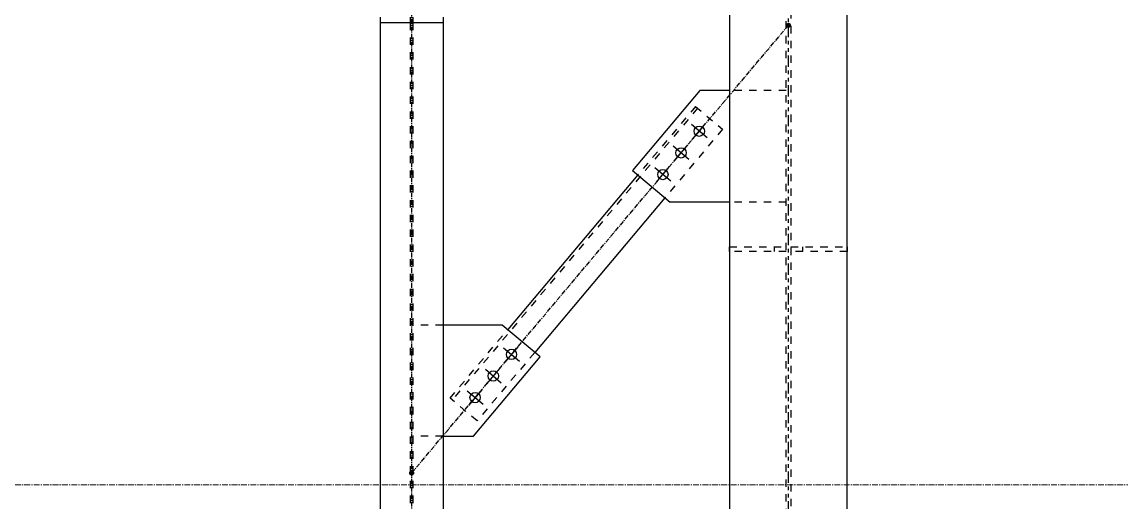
# Model space of a CAD drawing. Header units: inches. Extents: x 209270 to 234360, y -180214 to -150194.
# Drawn here: x 223884 to 226218, y -164300 to -163282 of the extents above; entities that cross this region are included whole.
import ezdxf

# ---------------------------------------------------------------- set-up
doc = ezdxf.new("R2010")
doc.units = ezdxf.units.IN
doc.header["$LTSCALE"] = 10
doc.header["$MEASUREMENT"] = 0
for name, pattern in [('CENTER', [2, 1.25, -0.25, 0.25, -0.25]), ('DXK_LINE_DOT2', [3.9198, 1.9599, -1.9599]), ('DXK_LINE_DOT5', [7.8785, 2.979, -0.9799, 0.9799, -0.9799, 0.9799, -0.9799])]:
    doc.linetypes.add(name, pattern=pattern)
doc.layers.get('0').update_dxf_attribs({"color": 1})
for name, color, linetype in [('_BLUE_0', 5, 'Continuous'), ('_BLUE_1', 5, 'Continuous'), ('_BLUE_2', 5, 'Continuous'), ('_BLUE_4', 5, 'Continuous')]:
    doc.layers.add(name, color=color, linetype=linetype)
doc.layers.add('CEN', color=1, linetype='CENTER', lineweight=9)
doc.layers.add('DIM', color=1, linetype='Continuous', lineweight=13)

# ---------------------------------------------------------------- blocks, each defined once
blk = doc.blocks.new('A$C1f4f58bd')
at = {"layer": 'CEN'}
blk.add_lwpolyline([(1100, 2200), (5000, 2200), (5000, -2700), (1100, -2700)], close=True, dxfattribs=at)
blk = doc.blocks.new('MECH_DRAWING')
at = {"layer": 'DIM'}
blk.add_blockref('A$C1f4f58bd', (221961.9, -161563.7, -450449365.8), dxfattribs=at)
blk = doc.blocks.new('GridLine-116860372-116903 - 114867')
at = {"layer": '_BLUE_2', "linetype": 'DXK_LINE_DOT5'}
blk.add_line((20200.6, 12454.5), (20200.6, 27661.7), dxfattribs=at)
blk = doc.blocks.new('Part-116860372-114995 - 114867')
at = {"layer": '_BLUE_4', "linetype": 'Continuous'}
for points in [[(19200.6, 15315.8, -1), (19200.6, 15325.8, -1)], [(19200.6, 12565.8, -1), (19200.6, 12575.8, -1)]]:
    blk.add_hatch(color=256, dxfattribs=at).paths.add_polyline_path(points)
at = {"layer": '_BLUE_1', "linetype": 'DXK_LINE_DOT2'}
for p, q in [((19117.3, 15303.4), (19117.3, 15177.7)), ((19283.8, 15303.4), (19117.3, 15303.4)), ((19197, 15303.4), (19197, 15177.7)), ((19204.1, 15303.4), (19204.1, 15177.7)), ((19283.8, 15303.4), (19283.8, 15177.7)), ((19197, 15171.5), (19197, 12695.8)), ((19204.1, 15171.5), (19204.1, 12695.8)), ((19117.3, 12689.6), (19117.3, 12586.7)), ((19197, 12689.6), (19197, 12586.7)), ((19204.1, 12689.6), (19204.1, 12586.7)), ((19283.8, 12689.6), (19283.8, 12586.7)), ((19283.8, 12586.7), (19117.3, 12586.7))]:
    blk.add_line(p, q, dxfattribs=at)
at = {"layer": '_BLUE_2', "linetype": 'Continuous'}
for p, q in [((19117.3, 15177.7), (19117.3, 12689.6)), ((19283.8, 15171.5), (19117.3, 15171.5)), ((19197, 15177.7), (19197, 15171.5)), ((19204.1, 15177.7), (19204.1, 15171.5)), ((19283.8, 15177.7), (19283.8, 12689.6)), ((19283.8, 12695.8), (19117.3, 12695.8)), ((19197, 12695.8), (19197, 12689.6)), ((19204.1, 12695.8), (19204.1, 12689.6))]:
    blk.add_line(p, q, dxfattribs=at)
at = {"layer": '_BLUE_4', "linetype": 'CENTER'}
blk.add_line((19200.6, 15320.8), (19200.6, 12570.8), dxfattribs=at)
at = {"layer": '_BLUE_4', "linetype": 'Continuous'}
for centre in [(19200.6, 15320.8), (19200.6, 12570.8)]:
    blk.add_circle(centre, 5, dxfattribs=at)
blk = doc.blocks.new('Part-116860372-115076 - 114867')
at = {"layer": '_BLUE_4', "linetype": 'Continuous'}
for points in [[(20200.6, 15159.6, -1), (20200.6, 15169.6, -1)], [(19200.6, 13972.1, -1), (19200.6, 13982.1, -1)]]:
    blk.add_hatch(color=256, dxfattribs=at).paths.add_polyline_path(points)
at = {"layer": '_BLUE_1', "linetype": 'DXK_LINE_DOT2'}
for p, q in [((19959.6, 14944.4), (19308.3, 14171)), ((19953.9, 14949.2), (19800.9, 14767.6)), ((19953.9, 14949.2), (20025.6, 14888.9)), ((20025.6, 14888.9), (19872.6, 14707.2)), ((19302.6, 14175.8), (19455.6, 14357.5)), ((19527.3, 14297.1), (19374.3, 14115.4)), ((19374.3, 14115.4), (19302.6, 14175.8))]:
    blk.add_line(p, q, dxfattribs=at)
at = {"layer": '_BLUE_2', "linetype": 'Continuous'}
for p, q in [((19800.9, 14767.6), (19455.6, 14357.5)), ((19872.6, 14707.2), (19527.3, 14297.1))]:
    blk.add_line(p, q, dxfattribs=at)
at = {"layer": '_BLUE_4', "linetype": 'CENTER'}
blk.add_line((19200.6, 13977.1), (20200.6, 15164.6), dxfattribs=at)
at = {"layer": '_BLUE_4', "linetype": 'Continuous'}
for centre in [(20200.6, 15164.6), (19200.6, 13977.1)]:
    blk.add_circle(centre, 5, dxfattribs=at)
blk = doc.blocks.new('Part-116860372-115115 - 114867')
at = {"layer": '_BLUE_2', "linetype": 'Continuous'}
for p, q in [((20044.3, 20964.1), (20044.3, 12960.8)), ((20356.8, 12960.8), (20356.8, 20964.1))]:
    blk.add_line(p, q, dxfattribs=at)
blk = doc.blocks.new('Part-116860372-115117 - 114867')
at = {"layer": '_BLUE_1', "linetype": 'DXK_LINE_DOT2'}
for p, q in [((20194.3, 12960.8), (20194.3, 20964.1)), ((20206.8, 20964.1), (20206.8, 12960.8))]:
    blk.add_line(p, q, dxfattribs=at)
blk = doc.blocks.new('Bolt-116860372-116294 - 114867')
at = {"layer": '_BLUE_2', "linetype": 'Continuous'}
for p, q in [((19985, 14865.9), (19942.9, 14901.3)), ((19946.2, 14862.5), (19981.6, 14904.6)), ((19936.7, 14808.5), (19894.6, 14843.9)), ((19897.9, 14805.2), (19933.3, 14847.2)), ((19849.6, 14747.8), (19885, 14789.9)), ((19888.3, 14751.1), (19846.3, 14786.5))]:
    blk.add_line(p, q, dxfattribs=at)
for centre in [(19963.9, 14883.6), (19915.6, 14826.2), (19867.3, 14768.8)]:
    blk.add_circle(centre, 13.7, dxfattribs=at)
blk = doc.blocks.new('Part-116860372-116356 - 114867')
at = {"layer": '_BLUE_1', "linetype": 'DXK_LINE_DOT2'}
for p, q in [((20206.8, 14577.1), (20356.8, 14577.1)), ((20356.8, 14564.6), (20206.8, 14564.6)), ((20238.1, 14577.1), (20238.1, 14564.6)), ((20356.8, 14577.1), (20356.8, 14564.6))]:
    blk.add_line(p, q, dxfattribs=at)
blk = doc.blocks.new('Part-116860372-116293 - 114867')
at = {"layer": '_BLUE_1', "linetype": 'DXK_LINE_DOT2'}
for p, q in [((20194.3, 14991.9), (20044.3, 14991.9)), ((20194.3, 14695.1), (20044.3, 14695.1))]:
    blk.add_line(p, q, dxfattribs=at)
at = {"layer": '_BLUE_2', "linetype": 'Continuous'}
for p, q in [((19965.3, 14991.9), (19786.5, 14779.7)), ((20044.3, 14991.9), (19965.3, 14991.9)), ((19786.5, 14779.7), (19886.9, 14695.1)), ((20044.3, 14695.1), (19886.9, 14695.1))]:
    blk.add_line(p, q, dxfattribs=at)
blk = doc.blocks.new('Bolt-116860372-116297 - 114867')
at = {"layer": '_BLUE_2', "linetype": 'Continuous'}
for p, q in [((19444.6, 14309.5), (19486.7, 14274.1)), ((19483.3, 14312.9), (19447.9, 14270.8)), ((19396.3, 14252.2), (19438.3, 14216.7)), ((19435, 14255.5), (19399.6, 14213.4)), ((19348, 14194.8), (19390, 14159.4)), ((19386.7, 14198.1), (19351.3, 14156.1))]:
    blk.add_line(p, q, dxfattribs=at)
for centre in [(19465.6, 14291.8), (19417.3, 14234.5), (19369, 14177.1)]:
    blk.add_circle(centre, 13.7, dxfattribs=at)
blk = doc.blocks.new('Part-116860372-116296 - 114867')
at = {"layer": '_BLUE_1', "linetype": 'DXK_LINE_DOT2'}
for p, q in [((19283.8, 14369.6), (19204.1, 14369.6)), ((19283.8, 14074.6), (19204.1, 14074.6))]:
    blk.add_line(p, q, dxfattribs=at)
at = {"layer": '_BLUE_2', "linetype": 'Continuous'}
for p, q in [((19441.2, 14369.6), (19283.8, 14369.6)), ((19541.6, 14285), (19441.2, 14369.6)), ((19364.4, 14074.6), (19541.6, 14285)), ((19283.8, 14074.6), (19364.4, 14074.6))]:
    blk.add_line(p, q, dxfattribs=at)
blk = doc.blocks.new('Part-116860372-116357 - 114867')
at = {"layer": '_BLUE_1', "linetype": 'DXK_LINE_DOT2'}
for p, q in [((20044.3, 14564.6), (20044.3, 14577.1)), ((20044.3, 14577.1), (20194.3, 14577.1)), ((20194.3, 14564.6), (20044.3, 14564.6)), ((20163.1, 14577.1), (20163.1, 14564.6))]:
    blk.add_line(p, q, dxfattribs=at)
blk = doc.blocks.new('Part-116860372-157427 - 114867')
at = {"layer": '_BLUE_1', "linetype": 'DXK_LINE_DOT2'}
for p, q in [((20044.3, 15814.6), (20044.3, 14577.1)), ((20356.8, 14577.1), (20356.8, 15814.6)), ((20044.3, 14564.6), (20044.3, 13452.1)), ((20356.8, 13452.1), (20356.8, 14564.6))]:
    blk.add_line(p, q, dxfattribs=at)
blk = doc.blocks.new('STR_DRAWING')
at = {"layer": '_BLUE_0', "xscale": 0.8, "yscale": 0.8, "zscale": 0.8}
for name in ['GridLine-116860372-116903 - 114867', 'Part-116860372-115115 - 114867', 'Part-116860372-157427 - 114867', 'Part-116860372-115117 - 114867', 'Part-116860372-114995 - 114867', 'Part-116860372-115076 - 114867', 'Part-116860372-116293 - 114867', 'Bolt-116860372-116294 - 114867', 'Part-116860372-116357 - 114867', 'Part-116860372-116356 - 114867', 'Part-116860372-116296 - 114867', 'Bolt-116860372-116297 - 114867']:
    blk.add_blockref(name, (971.5, 4264.2), dxfattribs=at)

msp = doc.modelspace()

# ---------------------------------------------------------------- block references
msp.add_blockref('MECH_DRAWING', (0, 0))
at = {"xscale": 0.9999999999078191, "yscale": 1.0000000000951985}
msp.add_blockref('STR_DRAWING', (208379.9, -179684.5), dxfattribs=at)

doc.saveas('drawing.dxf')
